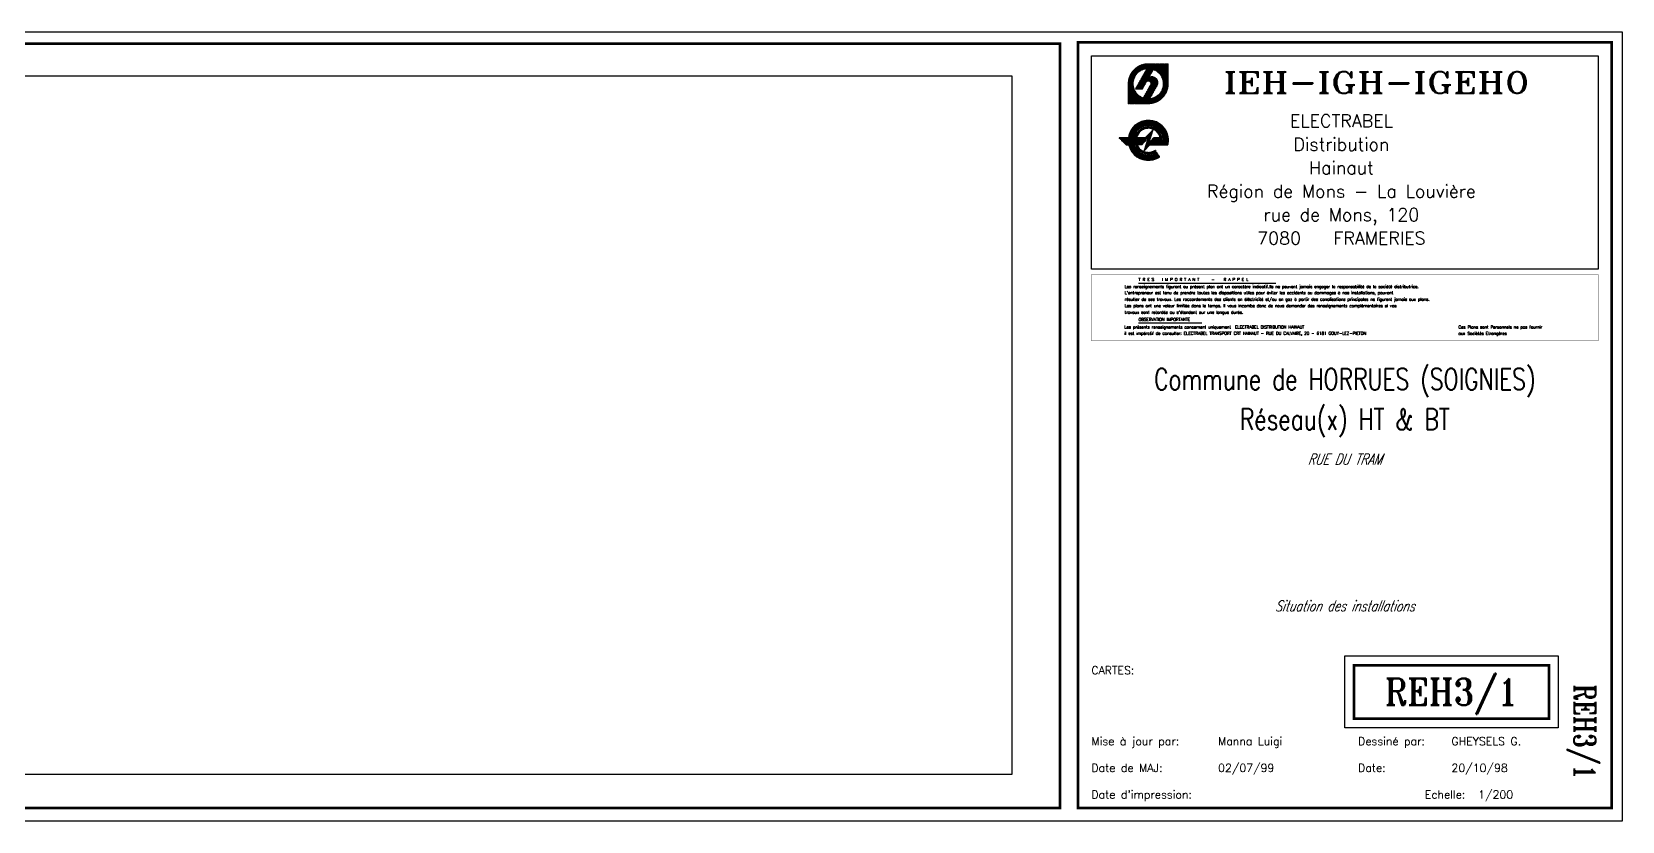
# Model space of a CAD drawing. Header units: millimetres. Extents: x 52 to 1244, y -394 to -98.
# Drawn here: x 648 to 1244, y -394 to -98 of the extents above; entities that cross this region are included whole.
import ezdxf
from ezdxf.enums import TextEntityAlignment as Align

# ---------------------------------------------------------------- set-up
doc = ezdxf.new("R2010")
doc.units = ezdxf.units.MM
doc.layers.get('0').update_dxf_attribs({"linetype": 'CONTINUOUS'})
doc.layers.add('TEST', color=1, linetype='CONTINUOUS')
doc.styles.add('ROMANC', font='romanc', dxfattribs={"height": 8})
doc.styles.add('ROMANS', font='romans')
doc.styles.add('ROMANT', font='romant', dxfattribs={"height": 10})
doc.styles.get("Standard").update_dxf_attribs({"font": 'romans.shx', "width": 0.85})
picture_1 = doc.add_image_def('image1.tif', size_in_pixel=(7324, 2063))

# ---------------------------------------------------------------- blocks, each defined once
blk = doc.blocks.new('IEHIGH')
at = {"layer": 'TEST'}
h = blk.add_hatch(dxfattribs=at)
h.set_pattern_fill('ANSI37', color=256, scale=0.001, style=0)
h.paths.add_polyline_path([(0.657, 1.125, 0.387078), (0.408, 0.899), (0.408, 0.625), (0.657, 0.625, 0.387078), (0.906, 0.852), (0.906, 1.125)])
h.paths.add_polyline_path([(0.676, 0.688), (0.769, 0.854, 0.703023), (0.667, 0.957), (0.721, 1.052, -0.797133)], flags=16)
h.paths.add_polyline_path([(0.639, 1.063), (0.496, 0.808), (0.583, 0.808), (0.634, 0.898, -0.760212), (0.689, 0.868), (0.594, 0.698, -0.800397)], flags=16)
blk = doc.blocks.new('CARTOUCHEMAJESSAI')
at = {"linetype": 'Continuous'}
h = blk.add_hatch(dxfattribs=at)
h.set_pattern_fill('ANSI37', color=5, scale=0.1, style=0)
h.set_pattern_definition([(45, (-304.132382, -11.780869), (-0.00883883476, 0.00883883476), []), (135, (-304.132382, -11.780869), (-0.00883883476, -0.00883883476), [])])
h.paths.add_polyline_path([(30.53, 244.08), (30.09, 244.75, -4.609174), (33, 249.47), (26.56, 249.47), (28.07, 254.14), (25.21, 251.22), (22.27, 251.22, 0.063055), (22.19, 250.68), (25.76, 250.68), (26.3, 251.22), (24.77, 246.41), (26.93, 248.67), (33.68, 248.67, 5.19449)])
h.paths.add_polyline_path([(29.87, 245.08), (29.51, 245.65, -3.935164), (31.98, 250.41), (27.49, 250.41), (26.83, 249.74), (32.63, 249.74, 4.426416)], flags=17)
h.paths.add_polyline_path([(30.82, 251.22), (28.3, 251.22), (27.76, 250.68), (31.43, 250.68, 3.725798), (29.22, 246.09), (28.92, 246.54, -3.308837)], flags=16)
h.paths.add_polyline_path([(24.83, 249.74), (25.5, 250.41), (22.19, 250.41, 0.055945), (22.21, 249.74)], flags=16)
h.paths.add_polyline_path([(22.24, 249.47, 0.073209), (22.48, 248.67), (23.75, 248.67), (24.56, 249.47)], flags=16)
h.paths.add_polyline_path([(19.04, 248.67, -0.02718), (18.91, 249.47), (17.16, 249.47), (17.97, 248.67)], flags=16)
h.paths.add_polyline_path([(16.23, 250.41), (16.9, 249.74), (18.88, 249.74, -0.022347), (18.86, 250.41)], flags=17)
h.paths.add_polyline_path([(15.42, 251.22), (15.96, 250.68), (18.87, 250.68, -0.017933), (18.92, 251.22)])
at = {"color": 5, "linetype": 'Continuous'}
for p, q in [((25.76, 250.68), (22.19, 250.68)), ((25.21, 251.22), (22.27, 251.22)), ((26.3, 251.22), (24.77, 246.41)), ((28.07, 254.14), (25.21, 251.22)), ((25.76, 250.68), (26.3, 251.22)), ((26.56, 249.47), (28.07, 254.14)), ((23.06, 249.47), (22.24, 249.47)), ((24.56, 249.47), (23.75, 248.67)), ((24.77, 246.41), (26.93, 248.67)), ((24.83, 249.74), (25.5, 250.41)), ((29.22, 246.09), (28.92, 246.54)), ((29.87, 245.08), (29.51, 245.65)), ((30.54, 244.07), (30.09, 244.75))]:
    blk.add_line(p, q, dxfattribs=at)
for p, q in [((22.68, 196.76), (74.15, 196.76)), ((22.67, 181.93), (46.37, 181.93))]:
    blk.add_line(p, q)
at = {"linetype": 'Continuous', "const_width": 1}
for points in [[(0, 287), (200, 287), (200, 0), (0, 0)], [(103.5, 53.5), (176.5, 53.5), (176.5, 33.5), (103.5, 33.5)]]:
    blk.add_lwpolyline(points, close=True, dxfattribs=at)
at = {"linetype": 'Continuous'}
for points in [[(5, 282), (195, 282), (195, 202), (5, 202)], [(100, 57), (180, 57), (180, 30), (100, 30)]]:
    blk.add_lwpolyline(points, close=True, dxfattribs=at)
at = {"color": 5, "linetype": 'Continuous', "flags": 128}
for points in [[(18.91, 251.22), (15.42, 251.22), (15.96, 250.68), (18.87, 250.68)], [(31.43, 250.68), (27.76, 250.68), (28.3, 251.22), (30.82, 251.22)], [(18.86, 250.41), (16.23, 250.41), (16.9, 249.74), (18.88, 249.74)], [(18.9, 249.47), (17.16, 249.47), (17.97, 248.67), (19.04, 248.67)], [(22.19, 250.41), (25.5, 250.41)], [(25.5, 250.41), (24.83, 249.74), (22.21, 249.74)], [(22.24, 249.47), (22.24, 249.47), (22.24, 249.47), (24.56, 249.47)], [(24.56, 249.47), (23.75, 248.67), (22.48, 248.67)], [(26.56, 249.47), (33, 249.47)], [(32.63, 249.74), (26.83, 249.74), (27.49, 250.41), (31.98, 250.41)], [(26.93, 248.67), (33.68, 248.67)]]:
    blk.add_lwpolyline(points, dxfattribs=at)
for points in [[(22.27, 251.22, 0.063055), (22.19, 250.68, 0.063055)], [(22.19, 250.41, 0.055945), (22.21, 249.74, 0.055945)], [(22.24, 249.47, 0.073209), (22.48, 248.67, 0.073209)]]:
    blk.add_lwpolyline(points, format="xyb", dxfattribs=at)
at = {"const_width": 0.146, "flags": 128}
blk.add_lwpolyline([(5, 199.98), (5, 175.15), (195, 175.09), (195, 199.95)], close=True, dxfattribs=at)
at = {"linetype": 'Continuous', "const_width": 0.001, "flags": 128}
for points in [[(0, 57), (200, 57)], [(100, 57), (100, 10)], [(0, 30), (180, 30)], [(180, 30), (180, 0)], [(0, 20), (180, 20)], [(0, 10), (180, 10)]]:
    blk.add_lwpolyline(points, dxfattribs=at)
at = {"linetype": 'Continuous', "flags": 128}
blk.add_lwpolyline([(125, 10, 0.001, 0.001, 0), (125, 0, 0.001, 0.001, 0)], format="xyseb", dxfattribs=at)
at = {"color": 5, "linetype": 'Continuous'}
for radius, start, end in [(7.5, 347.42433, 303.83714), (6.69, 352.90032, 303.92143), (6.29, 354.86204, 303.97175), (5.62, 1.18112, 304.07178), (5.09, 4.18784, 304.17021), (4.55, 11.49782, 304.29303)]:
    blk.add_arc((26.36, 250.3), radius, start, end, dxfattribs=at)
at = {"linetype": 'Continuous', "xscale": 30, "yscale": 30, "zscale": 30}
blk.add_blockref('IEHIGH', (6.6, 245.28), dxfattribs=at)
at = {"color": 7, "linetype": 'Continuous', "style": 'ROMANT', "width": 1.25}
blk.add_text(' IEH-IGH-IGEHO', height=8, dxfattribs=at).set_placement((108.48, 268.01), align=Align.CENTER)
at = {"color": 7, "linetype": 'Continuous', "style": 'ROMANC'}
for s, p in [('ELECTRABEL', (98.72, 255.21)), ('Distribution', (98.72, 246.41)), ('Hainaut', (98.72, 237.61)), ('Région de Mons - La Louvière', (98.72, 228.81)), ('rue de Mons, 120', (98.72, 220.01)), ('7080   FRAMERIES', (98.72, 211.21))]:
    blk.add_text(s, height=4.8, dxfattribs=at).set_placement(p, align=Align.CENTER)
for s, p in [('T R E S   I M P O R T A N T    -    R A P P E L ', (22.67, 197.58)), ('Les renseignements figurant au présent plan ont un caractère indicatif.Ils ne peuvent jamais engager la responsabilité de la société distributrice.', (17.47, 194.92)), ("L'entrepreneur est tenu de prendre toutes les dispositions utiles pour éviter les accidents ou dommages à nos installations, pouvant", (17.47, 192.6)), ('résulter de ses travaux. Les raccordements des clients en éléctricité et/ou en gaz à partir des canalisations principales ne figurent jamais aux plans.', (17.47, 190.16)), ("travaux sont retardés ou s'étendent sur une longue durée.", (17.47, 185.29)), ('Les plans ont une valeur limitée dans le temps. Il vous incombe donc de nous demander des renseignements complémentaires si vos', (17.47, 187.73)), ('Les présents renseignements concernent uniquement  ELECTRABEL DISTRIBUTION HAINAUT', (17.36, 179.73)), ('OBSERVATION IMPORTANTE', (22.67, 182.6)), ('Ces Plans sont Personnels ne pas fournir ', (142.61, 179.73)), ('il est impératif de consulter: ELECTRABEL TRANSPORT CRT HAINAUT - RUE DU CALVAIRE, 20 - 6181 GOUY-LEZ-PIETON', (17.36, 177.39)), ('aux Sociètés Etrangères', (142.61, 177.35))]:
    blk.add_text(s, height=1.1).set_placement(p)
at = {"color": 7, "linetype": 'Continuous', "style": 'ROMANS'}
for s, p in [('CARTES:', (5, 51.6)), ('Mise à jour par:', (5, 25)), ('Dessiné par:', (105, 25)), ('Date de MAJ:', (5, 15)), ('Date:', (105, 15)), ("Date d'impression:", (5, 5)), ('Echelle:', (130, 5))]:
    blk.add_text(s, height=3, dxfattribs=at).set_placement(p, align=Align.MIDDLE_LEFT)
at = {"color": 7, "linetype": 'Continuous'}
for tag, height, style, width, p in [('COM', 8, 'ROMANS', 0.75, (100, 160.72)), ('RES', 8, 'ROMANS', 0.75, (100, 145.72)), ('NUMPLAN', 10, 'ROMANT', 0.9, (140, 43.5))]:
    blk.add_attdef(tag, text='', height=height, dxfattribs=dict(at, style=style, width=width)).set_placement(p, align=Align.MIDDLE_CENTER)
at = {"color": 7, "linetype": 'Continuous', "style": 'ROMANS', "oblique": 20, "width": 0.75}
for tag, p in [('RUE1', (100, 130.72)), ('RUE2', (100, 120.72)), ('RUE3', (100, 110.72)), ('RUE4', (100, 100.72)), ('RUE5', (100, 90.72)), ('OBJ1', (100, 75.72)), ('OBJ2', (100, 65.72))]:
    blk.add_attdef(tag, text='', height=4, dxfattribs=at).set_placement(p, align=Align.MIDDLE_CENTER)
at = {"color": 7, "linetype": 'Continuous', "style": 'ROMANS'}
for tag, p in [('CARTE_EL_BT', (27.87, 51.6)), ('CARTE_EL_MT', (27.87, 46.2)), ('CARTE_GN_BP', (27.87, 40.8)), ('CARTE_GN_MP', (27.87, 35.4)), ('MAJ', (52.5, 25)), ('DES', (140, 25)), ('DATEMAJ', (52.5, 15)), ('DAT', (140, 15)), ('ECH', (150, 5))]:
    blk.add_attdef(tag, text='', height=3, dxfattribs=at).set_placement(p, align=Align.MIDDLE_LEFT)
at = {"color": 7, "linetype": 'Continuous', "style": 'ROMANT', "width": 0.8}
blk.add_attdef('NUMPLAN', text='', height=8, rotation=270, dxfattribs=at).set_placement((190, 28.5), align=Align.MIDDLE_CENTER)

msp = doc.modelspace()

# ---------------------------------------------------------------- linework, layer by layer
msp.add_lwpolyline([(1244.31, -394.23), (51.78, -394.23), (51.78, -98.23), (1244.31, -98.23)], close=True)
at = {"const_width": 1}
msp.add_lwpolyline([(1033.56, -102.73), (57.69, -102.73), (57.69, -389.23), (1033.56, -389.23)], close=True, dxfattribs=at)

# ---------------------------------------------------------------- block references
at = {"linetype": 'Continuous'}
ref = msp.add_blockref('CARTOUCHEMAJESSAI', (1040.31, -389.23), dxfattribs=at)
ref.add_attrib('COM', 'Commune de HORRUES (SOIGNIES)', dxfattribs={"color": 7, "linetype": 'Continuous', "height": 8, "style": 'ROMANS', "width": 0.75}).set_placement((1140.31, -228.51), align=Align.MIDDLE_CENTER)
ref.add_attrib('RES', 'Réseau(x) HT & BT', dxfattribs={"color": 7, "linetype": 'Continuous', "height": 8, "style": 'ROMANS', "width": 0.75}).set_placement((1140.31, -243.51), align=Align.MIDDLE_CENTER)
ref.add_attrib('RUE1', 'RUE DU TRAM', dxfattribs={"color": 7, "linetype": 'Continuous', "height": 4, "style": 'ROMANS', "oblique": 20, "width": 0.75}).set_placement((1140.31, -258.51), align=Align.MIDDLE_CENTER)
ref.add_attrib('OBJ1', 'Situation des installations', dxfattribs={"color": 7, "linetype": 'Continuous', "height": 4, "style": 'ROMANS', "oblique": 20, "width": 0.75}).set_placement((1140.31, -313.51), align=Align.MIDDLE_CENTER)
ref.add_attrib('NUMPLAN', 'REH3/1', dxfattribs={"color": 7, "linetype": 'Continuous', "height": 10, "style": 'ROMANT', "width": 0.9}).set_placement((1180.31, -345.73), align=Align.MIDDLE_CENTER)
ref.add_attrib('NUMPLAN', 'REH3/1', dxfattribs={"color": 7, "linetype": 'Continuous', "height": 8, "rotation": 270, "style": 'ROMANT', "width": 0.8}).set_placement((1230.31, -360.73), align=Align.MIDDLE_CENTER)
ref.add_attrib('MAJ', 'Manna Luigi', dxfattribs={"color": 7, "linetype": 'Continuous', "height": 3, "style": 'ROMANS'}).set_placement((1092.81, -364.23), align=Align.MIDDLE_LEFT)
ref.add_attrib('DATEMAJ', '02/07/99', dxfattribs={"color": 7, "linetype": 'Continuous', "height": 3, "style": 'ROMANS'}).set_placement((1092.81, -374.23), align=Align.MIDDLE_LEFT)
ref.add_attrib('DES', 'GHEYSELS G.', dxfattribs={"color": 7, "linetype": 'Continuous', "height": 3, "style": 'ROMANS'}).set_placement((1180.31, -364.23), align=Align.MIDDLE_LEFT)
ref.add_attrib('DAT', '20/10/98', dxfattribs={"color": 7, "linetype": 'Continuous', "height": 3, "style": 'ROMANS'}).set_placement((1180.31, -374.23), align=Align.MIDDLE_LEFT)
ref.add_attrib('ECH', '1/200', dxfattribs={"color": 7, "linetype": 'Continuous', "height": 3, "style": 'ROMANS'}).set_placement((1190.31, -384.23), align=Align.MIDDLE_LEFT)

# ---------------------------------------------------------------- pictures from other files: only their frames are drawn
image = msp.add_image(picture_1, insert=(1015.52, -114.68), size_in_units=(930.15, 262), rotation=180)
image.dxf.flags = 15

doc.saveas('drawing.dxf')
